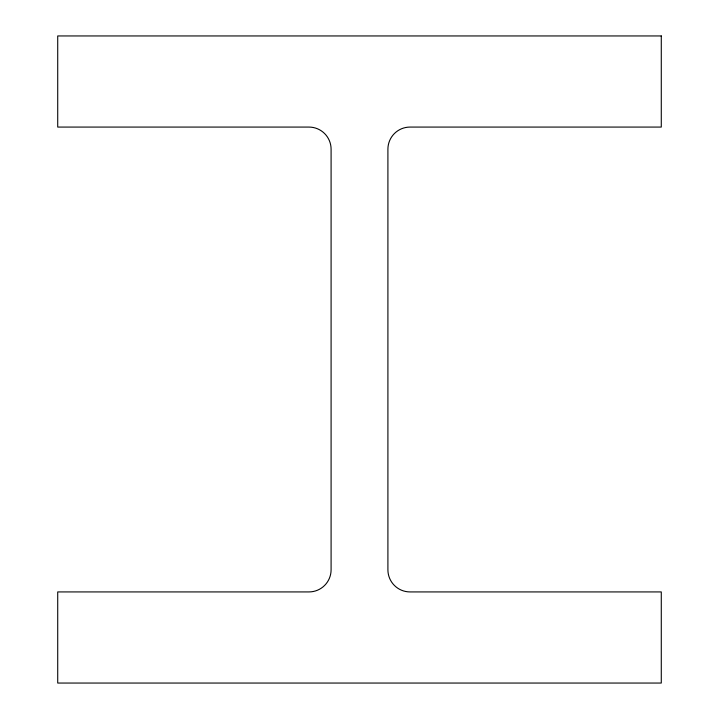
<?xml version="1.0" encoding="UTF-8"?>
<svg xmlns="http://www.w3.org/2000/svg" width="719" height="719" viewBox="0 0 719 719"><rect width="100%" height="100%" fill="white"/><g stroke="black" fill="none" stroke-linecap="round" stroke-linejoin="round"><path stroke-width="1.08" d="M661.282 35.95L57.718 35.95L57.718 127.074L308.954 127.074A22.136 22.136 0 0 1 331.091 149.21L331.091 569.79A22.136 22.136 0 0 1 308.954 591.926L57.718 591.926L57.718 683.05L661.282 683.05L661.282 591.926L410.046 591.926A22.136 22.136 0 0 1 387.909 569.79L387.909 149.21A22.136 22.136 0 0 1 410.046 127.074L661.282 127.074L661.282 35.95"/></g></svg>
